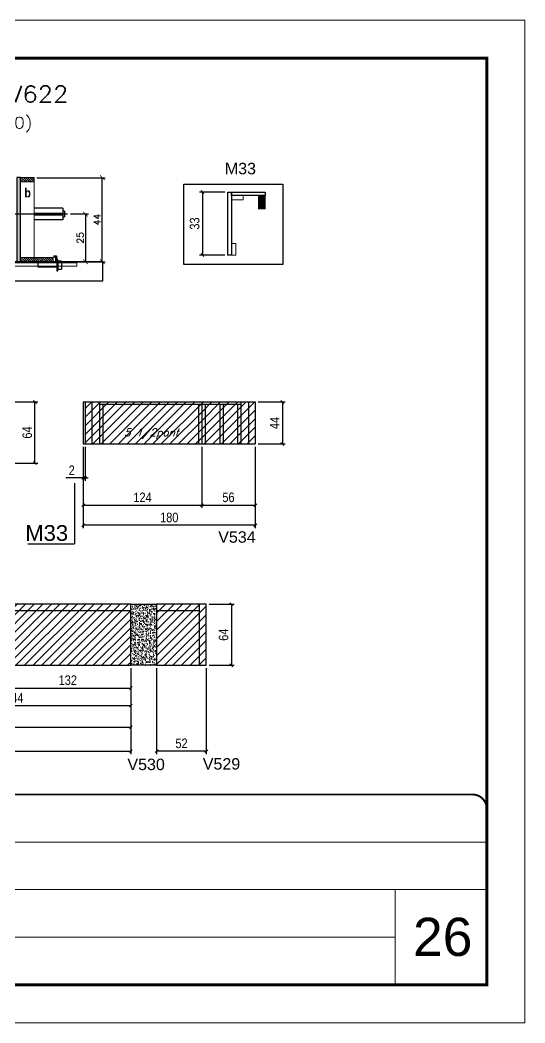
# Model space of a CAD drawing. Extents: x -20960 to -5926, y -2106 to 21915.
# Drawn here: x -9652 to -9123, y 13974 to 15024 of the extents above; entities that cross this region are included whole.
import ezdxf
from ezdxf.enums import TextEntityAlignment as Align

# ---------------------------------------------------------------- set-up
doc = ezdxf.new("R2010")
doc.units = 0
for name, pattern in [('CONTINUO', [0]), ('DASHED', [0.75, 0.5, -0.25]), ('HIDDEN', [0.375, 0.25, -0.125])]:
    doc.linetypes.add(name, pattern=pattern)
for name, color, linetype in [('5', 5, 'Continuous'), ('barrote', 251, 'Continuous'), ('COTA', 241, 'Continuous'), ('detalhes', 4, 'Continuous'), ('NOMENCLATURA', 7, 'Continuous'), ('Painéis', 200, 'Continuous'), ('presilha', 1, 'Continuous'), ('Reaproveitamento', 251, 'Continuous'), ('SARR_2.2x7', 40, 'Continuous'), ('SARR_3.5x7', 81, 'Continuous'), ('TENSOR', 3, 'Continuous'), ('texto', 7, 'Continuous'), ('Texto de Titulo', 7, 'Continuous'), ('Texto Qtd Sarr', 242, 'Continuous')]:
    doc.layers.add(name, color=color, linetype=linetype)
for name, color, linetype, lineweight in [('CARIMBO', 255, 'Continuous', 9), ('Folhas', 255, 'Continuous', 9), ('Hachura', 251, 'Continuous', 9), ('Madeira', 126, 'Continuous', 18), ('Sarr 2.2x7', 40, 'Continuous', 9), ('SARRAFO DE PRESSAO', 251, 'DASHED', 9), ('SCO-___-LAJ', 2, 'Continuous', 0), ('Texto Seção', 7, 'Continuous', 15)]:
    doc.layers.add(name, color=color, linetype=linetype, lineweight=lineweight)
doc.styles.add('ARIAL', font='arial.ttf')
doc.styles.add('COTA TECNICA', font='techl___.ttf', dxfattribs={"height": 10})
doc.styles.add('Romans', font='romans.shx')
doc.styles.get("Standard").update_dxf_attribs({"font": 'arial.ttf'})
doc.styles.add('TECNICA', font='techb___.ttf', dxfattribs={"height": 10})
doc.dimstyles.new('Cota Seção (2x)', dxfattribs={"dimtxt": 7, "dimasz": 5, "dimexe": 3, "dimexo": 3, "dimgap": 2, "dimtad": 3, "dimdec": 1, "dimlfac": 0.5, "dimzin": 12, "dimdsep": 46, "dimtxsty": 'Romans', "dimblk": 'ARCHTICK', "dimcen": 0, "dimclrd": 4, "dimclre": 4, "dimclrt": 1, "dimadec": 1, "dimazin": 3, "dimtfac": 1, "dimtdec": 1, "dimtmove": 0, "dimatfit": 3, "dimldrblk": 'OBLIQUE', "dimfxl": 1, "dimtolj": 1, "dimtzin": 12, "dimarcsym": 0})
doc.dimstyles.new('PAINEL', dxfattribs={"dimtxt": 10, "dimasz": 3, "dimexe": 3, "dimexo": 3, "dimgap": 3, "dimtad": 1, "dimdec": 1, "dimzin": 12, "dimdsep": 46, "dimtxsty": 'COTA TECNICA', "dimblk1": 'OBLIQUE', "dimblk2": 'OBLIQUE', "dimsah": 1, "dimcen": 0.9, "dimclrd": 4, "dimclre": 4, "dimclrt": 240, "dimadec": 1, "dimazin": 3, "dimtfac": 1, "dimtdec": 1, "dimtmove": 0, "dimatfit": 3, "dimfxl": 1, "dimtolj": 1, "dimtzin": 12, "dimarcsym": 0})
pattern_1 = [(45, (-152483.7337, -10273.235), (-4.49012806, 4.49012806), [])]

# ---------------------------------------------------------------- blocks, each defined once
blk = doc.blocks.new('9999999999')
at = {"color": 30, "linetype": 'CONTINUO'}
for p, q in [((98564.6, 34379.6), (99584, 34379.6)), ((98564.6, 34329.8), (99488, 34329.8)), ((99584, 34329.8), (99488, 34329.8)), ((99488, 34329.8), (99488, 34230.2)), ((98564.6, 34280), (99488, 34280))]:
    blk.add_line(p, q, dxfattribs=at)
at = {"color": 30, "linetype": 'CONTINUO', "const_width": 2}
blk.add_lwpolyline([(99584, 34230.2), (99584, 34414.4, 0.414214), (99569, 34429.4), (98229, 34429.4, 0.414214), (98214, 34414.4), (98214, 34245.2, 0.414214), (98229, 34230.2), (99584, 34230.2)], format="xyb", dxfattribs=at)
at = {"layer": 'Folhas'}
blk.add_lwpolyline([(98139, 34190.2), (99624, 34190.2), (99624, 35240.2), (98139, 35240.2)], close=True, dxfattribs=at)
at = {"layer": 'Folhas', "color": 30, "const_width": 3}
blk.add_lwpolyline([(98214, 34230.2), (99584, 34230.2), (99584, 35200.2), (98214, 35200.2)], close=True, dxfattribs=at)
blk = doc.blocks.new('_Oblique')
at = {"color": 0, "linetype": 'ByBlock', "lineweight": -2}
blk.add_line((-0.5, -0.5), (0.5, 0.5), dxfattribs=at)
blk = doc.blocks.new('*D807')
at = {"layer": 'COTA', "color": 4, "linetype": 'ByBlock', "lineweight": -2, "transparency": 16777216}
for p, q in [((-9509, 14345.4), (-9509, 14255.5)), ((-9457, 14345.4), (-9457, 14255.5)), ((-9457, 14258.5), (-9509, 14258.5))]:
    blk.add_line(p, q, dxfattribs=at)
at = {"layer": 'Defpoints', "color": 0, "linetype": 'ByBlock', "transparency": 16777216}
for p in [(-9509, 14348.4), (-9457, 14348.4), (-9509, 14258.5)]:
    blk.add_point(p, dxfattribs=at)
at = {"layer": 'COTA', "color": 4, "linetype": 'ByBlock', "lineweight": -2, "transparency": 16777216, "xscale": 3, "yscale": 3, "zscale": 3, "rotation": 180}
blk.add_blockref('_Oblique', (-9509, 14258.5), dxfattribs=at)
at = {"layer": 'COTA', "color": 4, "linetype": 'ByBlock', "lineweight": -2, "transparency": 16777216, "xscale": 3, "yscale": 3, "zscale": 3}
blk.add_blockref('_Oblique', (-9457, 14258.5), dxfattribs=at)
at = {"layer": 'COTA', "color": 240, "linetype": 'ByBlock', "transparency": 16777216, "insert": (-9483, 14266.6), "char_height": 10, "attachment_point": 5, "style": 'COTA TECNICA'}
blk.add_mtext('\\A1;52', dxfattribs=at)
blk = doc.blocks.new('*D809')
at = {"layer": 'COTA', "color": 4, "linetype": 'ByBlock', "lineweight": -2, "transparency": 16777216}
for p, q in [((-9802, 14345.4), (-9802, 14280.6)), ((-9536, 14345.4), (-9536, 14280.6)), ((-9802, 14283.6), (-9536, 14283.6))]:
    blk.add_line(p, q, dxfattribs=at)
at = {"layer": 'Defpoints', "color": 0, "linetype": 'ByBlock', "transparency": 16777216}
for p in [(-9802, 14348.4), (-9536, 14348.4), (-9536, 14283.6)]:
    blk.add_point(p, dxfattribs=at)
at = {"layer": 'COTA', "color": 4, "linetype": 'ByBlock', "lineweight": -2, "transparency": 16777216, "xscale": 3, "yscale": 3, "zscale": 3, "rotation": 180}
blk.add_blockref('_Oblique', (-9802, 14283.6), dxfattribs=at)
at = {"layer": 'COTA', "color": 4, "linetype": 'ByBlock', "lineweight": -2, "transparency": 16777216, "xscale": 3, "yscale": 3, "zscale": 3}
blk.add_blockref('_Oblique', (-9536, 14283.6), dxfattribs=at)
at = {"layer": 'COTA', "color": 240, "linetype": 'ByBlock', "transparency": 16777216, "insert": (-9669, 14291.7), "char_height": 10, "attachment_point": 5, "style": 'COTA TECNICA'}
blk.add_mtext('\\A1;266', dxfattribs=at)
blk = doc.blocks.new('*D810')
at = {"layer": 'COTA', "color": 4, "linetype": 'ByBlock', "lineweight": -2, "transparency": 16777216}
for p, q in [((-9454, 14412.4), (-9427.8, 14412.4)), ((-9430.8, 14412.4), (-9430.8, 14348.4)), ((-9454, 14348.4), (-9427.8, 14348.4))]:
    blk.add_line(p, q, dxfattribs=at)
at = {"layer": 'Defpoints', "color": 0, "linetype": 'ByBlock', "transparency": 16777216}
for p in [(-9457, 14412.4), (-9457, 14348.4), (-9430.8, 14348.4)]:
    blk.add_point(p, dxfattribs=at)
at = {"layer": 'COTA', "color": 4, "linetype": 'ByBlock', "lineweight": -2, "transparency": 16777216, "xscale": 3, "yscale": 3, "zscale": 3}
for p, rotation in [((-9430.8, 14412.4), 90), ((-9430.8, 14348.4), 270)]:
    blk.add_blockref('_Oblique', p, dxfattribs=dict(at, rotation=rotation))
at = {"layer": 'COTA', "color": 240, "linetype": 'ByBlock', "transparency": 16777216, "insert": (-9438.9, 14380.4), "char_height": 10, "attachment_point": 5, "rotation": 90, "style": 'COTA TECNICA'}
blk.add_mtext('\\A1;64', dxfattribs=at)
blk = doc.blocks.new('*D816')
at = {"layer": 'COTA', "color": 4, "linetype": 'ByBlock', "lineweight": -2, "transparency": 16777216}
for p, q in [((-9668, 14345.4), (-9668, 14321.6)), ((-9536, 14345.4), (-9536, 14321.6)), ((-9668, 14324.6), (-9536, 14324.6))]:
    blk.add_line(p, q, dxfattribs=at)
at = {"layer": 'Defpoints', "color": 0, "linetype": 'ByBlock', "transparency": 16777216}
for p in [(-9668, 14348.4), (-9536, 14348.4), (-9536, 14324.6)]:
    blk.add_point(p, dxfattribs=at)
at = {"layer": 'COTA', "color": 4, "linetype": 'ByBlock', "lineweight": -2, "transparency": 16777216, "xscale": 3, "yscale": 3, "zscale": 3, "rotation": 180}
blk.add_blockref('_Oblique', (-9668, 14324.6), dxfattribs=at)
at = {"layer": 'COTA', "color": 4, "linetype": 'ByBlock', "lineweight": -2, "transparency": 16777216, "xscale": 3, "yscale": 3, "zscale": 3}
blk.add_blockref('_Oblique', (-9536, 14324.6), dxfattribs=at)
at = {"layer": 'COTA', "color": 240, "linetype": 'ByBlock', "transparency": 16777216, "insert": (-9602, 14332.8), "char_height": 10, "attachment_point": 5, "style": 'COTA TECNICA'}
blk.add_mtext('\\A1;132', dxfattribs=at)
blk = doc.blocks.new('*D818')
at = {"layer": 'COTA', "color": 4, "linetype": 'ByBlock', "lineweight": -2, "transparency": 16777216}
for p, q in [((-9780, 14345.4), (-9780, 14303.3)), ((-9536, 14345.4), (-9536, 14303.3)), ((-9780, 14306.3), (-9536, 14306.3))]:
    blk.add_line(p, q, dxfattribs=at)
at = {"layer": 'Defpoints', "color": 0, "linetype": 'ByBlock', "transparency": 16777216}
for p in [(-9780, 14348.4), (-9536, 14348.4), (-9536, 14306.3)]:
    blk.add_point(p, dxfattribs=at)
at = {"layer": 'COTA', "color": 4, "linetype": 'ByBlock', "lineweight": -2, "transparency": 16777216, "xscale": 3, "yscale": 3, "zscale": 3, "rotation": 180}
blk.add_blockref('_Oblique', (-9780, 14306.3), dxfattribs=at)
at = {"layer": 'COTA', "color": 4, "linetype": 'ByBlock', "lineweight": -2, "transparency": 16777216, "xscale": 3, "yscale": 3, "zscale": 3}
blk.add_blockref('_Oblique', (-9536, 14306.3), dxfattribs=at)
at = {"layer": 'COTA', "color": 240, "linetype": 'ByBlock', "transparency": 16777216, "insert": (-9658, 14314.4), "char_height": 10, "attachment_point": 5, "style": 'COTA TECNICA'}
blk.add_mtext('\\A1;244', dxfattribs=at)
blk = doc.blocks.new('*D834')
at = {"layer": 'COTA', "color": 4, "lineweight": -2, "transparency": 16777216}
for p, q in [((-9659.6, 14624.1), (-9633.4, 14624.1)), ((-9636.4, 14560.1), (-9636.4, 14624.1)), ((-9659.6, 14560.1), (-9633.4, 14560.1))]:
    blk.add_line(p, q, dxfattribs=at)
at = {"layer": 'Defpoints', "color": 0, "transparency": 16777216}
for p in [(-9662.6, 14624.1), (-9636.4, 14624.1), (-9662.6, 14560.1)]:
    blk.add_point(p, dxfattribs=at)
at = {"layer": 'COTA', "color": 4, "lineweight": -2, "transparency": 16777216, "xscale": 3, "yscale": 3, "zscale": 3}
for p, rotation in [((-9636.4, 14624.1), 90), ((-9636.4, 14560.1), 270)]:
    blk.add_blockref('_Oblique', p, dxfattribs=dict(at, rotation=rotation))
at = {"layer": 'COTA', "color": 240, "transparency": 16777216, "insert": (-9644.5, 14592.1), "char_height": 10, "attachment_point": 5, "rotation": 90, "style": 'COTA TECNICA'}
blk.add_mtext('\\A1;64', dxfattribs=at)
blk = doc.blocks.new('*D836')
at = {"layer": 'COTA', "color": 4, "lineweight": -2, "ltscale": 25, "transparency": 16777216}
for p, q in [((-10215, 14365.4), (-10215, 14255.5)), ((-9536, 14345.4), (-9536, 14255.5)), ((-10215, 14258.5), (-9536, 14258.5))]:
    blk.add_line(p, q, dxfattribs=at)
at = {"layer": 'Defpoints', "color": 0, "ltscale": 25, "transparency": 16777216}
for p in [(-10215, 14368.4), (-9536, 14348.4), (-9536, 14258.5)]:
    blk.add_point(p, dxfattribs=at)
at = {"layer": 'COTA', "color": 4, "lineweight": -2, "ltscale": 25, "transparency": 16777216, "xscale": 3, "yscale": 3, "zscale": 3, "rotation": 180}
blk.add_blockref('_Oblique', (-10215, 14258.5), dxfattribs=at)
at = {"layer": 'COTA', "color": 4, "lineweight": -2, "ltscale": 25, "transparency": 16777216, "xscale": 3, "yscale": 3, "zscale": 3}
blk.add_blockref('_Oblique', (-9536, 14258.5), dxfattribs=at)
at = {"layer": 'COTA', "color": 240, "ltscale": 25, "transparency": 16777216, "insert": (-9875.5, 14266.6), "char_height": 10, "attachment_point": 5, "style": 'COTA TECNICA'}
blk.add_mtext('\\A1;679', dxfattribs=at)
blk = doc.blocks.new('*D837')
at = {"layer": 'COTA', "color": 4, "lineweight": -2, "ltscale": 25, "transparency": 16777216}
for p, q in [((-9402.8, 14624.1), (-9374.4, 14624.1)), ((-9377.4, 14624.1), (-9377.4, 14580.1)), ((-9402.8, 14580.1), (-9374.4, 14580.1))]:
    blk.add_line(p, q, dxfattribs=at)
at = {"layer": 'Defpoints', "color": 0, "ltscale": 25, "transparency": 16777216}
for p in [(-9405.8, 14624.1), (-9405.8, 14580.1), (-9377.4, 14580.1)]:
    blk.add_point(p, dxfattribs=at)
at = {"layer": 'COTA', "color": 4, "lineweight": -2, "ltscale": 25, "transparency": 16777216, "xscale": 3, "yscale": 3, "zscale": 3}
for p, rotation in [((-9377.4, 14624.1), 90), ((-9377.4, 14580.1), 270)]:
    blk.add_blockref('_Oblique', p, dxfattribs=dict(at, rotation=rotation))
at = {"layer": 'COTA', "color": 240, "ltscale": 25, "transparency": 16777216, "insert": (-9385.5, 14602.1), "char_height": 10, "attachment_point": 5, "rotation": 90, "style": 'COTA TECNICA'}
blk.add_mtext('\\A1;44', dxfattribs=at)
blk = doc.blocks.new('*D838')
at = {"layer": 'COTA', "color": 4, "lineweight": -2, "ltscale": 25, "transparency": 16777216}
for p, q in [((-9585.8, 14577.1), (-9585.8, 14492)), ((-9405.8, 14577.1), (-9405.8, 14492)), ((-9405.8, 14495), (-9585.8, 14495))]:
    blk.add_line(p, q, dxfattribs=at)
at = {"layer": 'Defpoints', "color": 0, "ltscale": 25, "transparency": 16777216}
for p in [(-9585.8, 14580.1), (-9405.8, 14580.1), (-9585.8, 14495)]:
    blk.add_point(p, dxfattribs=at)
at = {"layer": 'COTA', "color": 4, "lineweight": -2, "ltscale": 25, "transparency": 16777216, "xscale": 3, "yscale": 3, "zscale": 3, "rotation": 180}
blk.add_blockref('_Oblique', (-9585.8, 14495), dxfattribs=at)
at = {"layer": 'COTA', "color": 4, "lineweight": -2, "ltscale": 25, "transparency": 16777216, "xscale": 3, "yscale": 3, "zscale": 3}
blk.add_blockref('_Oblique', (-9405.8, 14495), dxfattribs=at)
at = {"layer": 'COTA', "color": 240, "ltscale": 25, "transparency": 16777216, "insert": (-9495.8, 14503.1), "char_height": 10, "attachment_point": 5, "style": 'COTA TECNICA'}
blk.add_mtext('\\A1;180', dxfattribs=at)
blk = doc.blocks.new('*D839')
at = {"layer": 'COTA', "color": 4, "lineweight": -2, "ltscale": 25, "transparency": 16777216}
for p, q in [((-9585.8, 14577.1), (-9585.8, 14513.1)), ((-9461.8, 14577.1), (-9461.8, 14513.1)), ((-9585.8, 14516.1), (-9461.8, 14516.1))]:
    blk.add_line(p, q, dxfattribs=at)
at = {"layer": 'Defpoints', "color": 0, "ltscale": 25, "transparency": 16777216}
for p in [(-9585.8, 14580.1), (-9461.8, 14580.1), (-9461.8, 14516.1)]:
    blk.add_point(p, dxfattribs=at)
at = {"layer": 'COTA', "color": 4, "lineweight": -2, "ltscale": 25, "transparency": 16777216, "xscale": 3, "yscale": 3, "zscale": 3, "rotation": 180}
blk.add_blockref('_Oblique', (-9585.8, 14516.1), dxfattribs=at)
at = {"layer": 'COTA', "color": 4, "lineweight": -2, "ltscale": 25, "transparency": 16777216, "xscale": 3, "yscale": 3, "zscale": 3}
blk.add_blockref('_Oblique', (-9461.8, 14516.1), dxfattribs=at)
at = {"layer": 'COTA', "color": 240, "ltscale": 25, "transparency": 16777216, "insert": (-9523.8, 14524.2), "char_height": 10, "attachment_point": 5, "style": 'COTA TECNICA'}
blk.add_mtext('\\A1;124', dxfattribs=at)
blk = doc.blocks.new('*D840')
at = {"layer": 'COTA', "color": 4, "lineweight": -2, "ltscale": 25, "transparency": 16777216}
for p, q in [((-9461.8, 14577.1), (-9461.8, 14513.1)), ((-9405.8, 14577.1), (-9405.8, 14513.1)), ((-9461.8, 14516.1), (-9405.8, 14516.1))]:
    blk.add_line(p, q, dxfattribs=at)
at = {"layer": 'Defpoints', "color": 0, "ltscale": 25, "transparency": 16777216}
for p in [(-9461.8, 14580.1), (-9405.8, 14580.1), (-9405.8, 14516.1)]:
    blk.add_point(p, dxfattribs=at)
at = {"layer": 'COTA', "color": 4, "lineweight": -2, "ltscale": 25, "transparency": 16777216, "xscale": 3, "yscale": 3, "zscale": 3, "rotation": 180}
blk.add_blockref('_Oblique', (-9461.8, 14516.1), dxfattribs=at)
at = {"layer": 'COTA', "color": 4, "lineweight": -2, "ltscale": 25, "transparency": 16777216, "xscale": 3, "yscale": 3, "zscale": 3}
blk.add_blockref('_Oblique', (-9405.8, 14516.1), dxfattribs=at)
at = {"layer": 'COTA', "color": 240, "ltscale": 25, "transparency": 16777216, "insert": (-9433.8, 14524.2), "char_height": 10, "attachment_point": 5, "style": 'COTA TECNICA'}
blk.add_mtext('\\A1;56', dxfattribs=at)
blk = doc.blocks.new('*D841')
at = {"layer": 'COTA', "color": 4, "lineweight": -2, "ltscale": 25, "transparency": 16777216}
for p, q in [((-9585.8, 14577.1), (-9585.8, 14541.6)), ((-9583.8, 14577.1), (-9583.8, 14541.6)), ((-9585.8, 14544.6), (-9603.9, 14544.6)), ((-9583.8, 14544.6), (-9585.8, 14544.6)), ((-9583.8, 14544.6), (-9580.8, 14544.6))]:
    blk.add_line(p, q, dxfattribs=at)
at = {"layer": 'Defpoints', "color": 0, "ltscale": 25, "transparency": 16777216}
for p in [(-9585.8, 14580.1), (-9583.8, 14580.1), (-9585.8, 14544.6)]:
    blk.add_point(p, dxfattribs=at)
at = {"layer": 'COTA', "color": 4, "lineweight": -2, "ltscale": 25, "transparency": 16777216, "xscale": 3, "yscale": 3, "zscale": 3}
blk.add_blockref('_Oblique', (-9585.8, 14544.6), dxfattribs=at)
at = {"layer": 'COTA', "color": 4, "lineweight": -2, "ltscale": 25, "transparency": 16777216, "xscale": 3, "yscale": 3, "zscale": 3, "rotation": 180}
blk.add_blockref('_Oblique', (-9583.8, 14544.6), dxfattribs=at)
at = {"layer": 'COTA', "color": 240, "ltscale": 25, "transparency": 16777216, "insert": (-9597.9, 14552.6), "char_height": 10, "attachment_point": 5, "style": 'COTA TECNICA'}
blk.add_mtext('\\A1;2', dxfattribs=at)
blk = doc.blocks.new('*D842')
at = {"layer": 'Defpoints', "color": 0, "linetype": 'ByBlock', "transparency": 16777216}
for p in [(-9434.5, 14843.9), (-9461, 14777.9), (-9434.5, 14777.9)]:
    blk.add_point(p, dxfattribs=at)
at = {"layer": 'Sarr 2.2x7', "color": 4, "linetype": 'ByBlock', "lineweight": -2, "transparency": 16777216}
for p, q in [((-9437.5, 14843.9), (-9464, 14843.9)), ((-9461, 14843.9), (-9461, 14777.9)), ((-9437.5, 14777.9), (-9464, 14777.9))]:
    blk.add_line(p, q, dxfattribs=at)
at = {"layer": 'Sarr 2.2x7', "color": 4, "linetype": 'ByBlock', "lineweight": -2, "transparency": 16777216, "xscale": 3, "yscale": 3, "zscale": 3}
for p, rotation in [((-9461, 14843.9), 90), ((-9461, 14777.9), 270)]:
    blk.add_blockref('_Oblique', p, dxfattribs=dict(at, rotation=rotation))
at = {"layer": 'Sarr 2.2x7', "color": 240, "linetype": 'ByBlock', "transparency": 16777216, "insert": (-9469.2, 14810.9), "char_height": 10, "attachment_point": 5, "rotation": 90, "style": 'COTA TECNICA'}
blk.add_mtext('\\A1;33', dxfattribs=at)
blk = doc.blocks.new('_ArchTick')
at = {"color": 0, "linetype": 'ByBlock', "const_width": 0.15}
blk.add_lwpolyline([(-0.5, -0.5), (0.5, 0.5)], dxfattribs=at)
blk = doc.blocks.new('*D822')
at = {"layer": 'COTA', "color": 4, "lineweight": -2, "transparency": 16777216}
for p, q in [((-9634.4, 14858.9), (-9562.9, 14858.9)), ((-9565.9, 14770.9), (-9565.9, 14858.9)), ((-9614.3, 14770.9), (-9562.9, 14770.9))]:
    blk.add_line(p, q, dxfattribs=at)
at = {"layer": 'Defpoints', "color": 0, "transparency": 16777216}
for p in [(-9637.4, 14858.9), (-9565.9, 14858.9), (-9617.3, 14770.9)]:
    blk.add_point(p, dxfattribs=at)
at = {"layer": 'COTA', "color": 4, "lineweight": -2, "transparency": 16777216, "xscale": 5, "yscale": 5, "zscale": 5}
for p, rotation in [((-9565.9, 14858.9), 90), ((-9565.9, 14770.9), 270)]:
    blk.add_blockref('_ArchTick', p, dxfattribs=dict(at, rotation=rotation))
at = {"layer": 'COTA', "color": 1, "transparency": 16777216, "insert": (-9571.4, 14814.9), "char_height": 7, "attachment_point": 5, "rotation": 90, "style": 'Romans'}
blk.add_mtext('\\A1;44', dxfattribs=at)
blk = doc.blocks.new('titulo1')
at = {"layer": 'Defpoints', "color": 252, "linetype": 'HIDDEN', "ltscale": 2}
blk.add_line((0, 0), (0, 125), dxfattribs=at)
at = {"layer": 'Defpoints', "style": 'Romans', "oblique": 15}
blk.add_attdef('FOLHA', text='', height=10, dxfattribs=at).set_placement((0, 15.6), align=Align.MIDDLE_CENTER)
at = {"layer": 'Texto Qtd Sarr', "color": 3, "style": 'Romans', "oblique": 15}
for tag, height, p in [('TITULO', 17, (0, 71.4)), ('SEÇÃO', 12, (0, 41.5))]:
    blk.add_attdef(tag, text='', height=height, dxfattribs=at).set_placement(p, align=Align.MIDDLE_CENTER)
blk = doc.blocks.new('PRESILHA METÁLICA 1')
at = {"layer": 'presilha'}
for p, q in [((7.5, 10.6), (7.5, 19.9)), ((12, 21), (8.6, 21)), ((9, 11.6), (9, 18.9)), ((12, 19.5), (9.6, 19.5)), ((12, 21), (12, 19.5)), ((0, 13), (6, 13)), ((0, 13), (0, 0)), ((6, 0), (0, 0)), ((6, 15.5), (7.5, 15.5)), ((6, -2.5), (6, 15.5)), ((6, 13), (6, 0)), ((7.5, 15.5), (7.5, -2.5)), ((37.5, 4.1), (7.5, 4.1)), ((37.5, 11), (9.6, 11)), ((37.5, 11), (37.5, 4.1)), ((7.5, -2.5), (6, -2.5))]:
    blk.add_line(p, q, dxfattribs=at)
for centre, radius, start, end in [((8.6, 19.9), 1.14, 90, 180), ((9.6, 18.9), 0.57, 90, 180), ((9.6, 11.6), 0.57, 180, 270)]:
    blk.add_arc(centre, radius, start, end, dxfattribs=at)
blk = doc.blocks.new('*D825')
at = {"layer": 'COTA', "color": 4, "lineweight": -2, "transparency": 16777216}
for p, q in [((-9599, 14820.9), (-9580.5, 14820.9)), ((-9583.5, 14820.9), (-9583.5, 14770.9)), ((-9599, 14770.9), (-9580.5, 14770.9))]:
    blk.add_line(p, q, dxfattribs=at)
at = {"layer": 'Defpoints', "color": 0, "transparency": 16777216}
for p in [(-9602, 14820.9), (-9602, 14770.9), (-9583.5, 14770.9)]:
    blk.add_point(p, dxfattribs=at)
at = {"layer": 'COTA', "color": 4, "lineweight": -2, "transparency": 16777216, "xscale": 5, "yscale": 5, "zscale": 5}
for p, rotation in [((-9583.5, 14820.9), 90), ((-9583.5, 14770.9), 270)]:
    blk.add_blockref('_ArchTick', p, dxfattribs=dict(at, rotation=rotation))
at = {"layer": 'COTA', "color": 1, "transparency": 16777216, "insert": (-9589, 14795.9), "char_height": 7, "attachment_point": 5, "rotation": 90, "style": 'Romans'}
blk.add_mtext('\\A1;25', dxfattribs=at)

msp = doc.modelspace()

# ---------------------------------------------------------------- hatches: boundary and pattern name
at = {"layer": 'COTA', "linetype": 'ByBlock'}
h = msp.add_hatch(dxfattribs=at)
h.set_pattern_fill('AR-CONC', color=256, scale=0.03)
h.set_pattern_definition([(50, (-143687.194, -16350.577), (5.46554007, -0.47817257), [0.5715, -6.2865]), (355, (-143687.194, -16350.577), (-1.05730264, 5.73170536), [0.4572, -5.02921753]), (100.4514447, (-143686.7386, -16350.617), (4.40823741, 5.25353256), [0.48570026, -5.34270734]), (46.1842, (-143687.194, -16349.053), (8.13237123, -1.26126984), [0.85725, -9.42975]), (96.6355576, (-143686.516, -16349.158), (7.122124, 7.42278374), [0.7285507, -8.01406824]), (351.184151, (-143687.194, -16349.053), (7.122124, 7.42278374), [0.685799, -7.54379196]), (21, (-143686.432, -16349.434), (4.54843174, -3.06795595), [0.5715, -6.2865]), (326, (-143686.432, -16349.434), (1.85406085, 5.52563898), [0.4572, -5.0292]), (71.451445, (-143686.053, -16349.6897), (6.40249258, 2.45768307), [0.48570026, -5.34269813]), (37.5, (-143687.194, -16350.577), (0.092658098, 2.536651166), [0, -4.96824, 0, -5.1054, 0, -5.04825]), (7.5, (-143687.194, -16350.577), (2.004589875, 3.005417245), [0, -2.91084, 0, -4.85394, 0, -1.92405]), (327.5, (-143688.8933, -16350.577), (4.067717855, -0.17186232), [0, -1.905, 0, -5.9436, 0, -7.8867]), (317.5, (-143689.6553, -16350.577), (4.44387544, 0.76279473), [0, -2.4765, 0, -3.94716, 0, -5.6007])])
h.paths.add_polyline_path([(-9536.05, 14348.39), (-9509.05, 14348.38), (-9509.05, 14412.39), (-9536.05, 14412.39)])
at = {"layer": 'Hachura'}
h = msp.add_hatch(color=256, dxfattribs=at)
h.dxf.hatch_style = 1
h.paths.add_polyline_path([(-9651.35, 14858.94), (-9655.35, 14858.94), (-9655.34, 14770.94), (-9651.34, 14770.94)])
h = msp.add_hatch(dxfattribs=at)
h.set_pattern_fill('ANSI31', color=256, scale=0.5, angle=270, style=0)
h.set_pattern_definition([(315, (13263.2868, 6551.2966), (1.12253202, 1.12253202), [])])
h.paths.add_polyline_path([(-9651.35, 14854.54), (-9651.35, 14858.94), (-9637.35, 14858.94), (-9637.35, 14854.54)])
h = msp.add_hatch(dxfattribs=at)
h.set_pattern_fill('ANSI31', color=256, scale=0.5, angle=270, style=0)
h.set_pattern_definition([(315, (13263.2772, 6467.6966), (1.12253202, 1.12253202), [])])
h.paths.add_polyline_path([(-9651.34, 14770.94), (-9651.34, 14775.34), (-9637.34, 14775.34), (-9637.34, 14770.94)])
h = msp.add_hatch(dxfattribs=at)
h.set_pattern_fill('ANSI31', color=256, scale=0.5, angle=270, style=0)
h.set_pattern_definition([(315, (13263.2772, 6541.2966), (1.12253202, 1.12253202), [])])
h.paths.add_polyline_path([(-9617.34, 14770.94), (-9617.34, 14775.34), (-9637.34, 14775.34), (-9637.34, 14770.94)])
at = {"layer": 'Madeira'}
h = msp.add_hatch(dxfattribs=at)
h.set_pattern_fill('ANSI31', color=256, scale=0.2, angle=270, style=0)
h.set_pattern_definition([(315, (7170.4668, 1492.1302), (0.449012806, 0.449012806), [])])
h.paths.add_polyline_path([(-9395.55, 14840.26), (-9402.55, 14840.26), (-9402.55, 14826.26), (-9395.55, 14826.26)])
at = {"layer": 'Reaproveitamento', "linetype": 'ByBlock'}
h = msp.add_hatch(dxfattribs=at)
h.set_pattern_fill('ANSI31', color=256, scale=2)
h.set_pattern_definition(pattern_1)
h.paths.add_polyline_path([(-9461.82, 14580.1), (-9461.82, 14624.1), (-9583.82, 14624.1), (-9583.82, 14580.1)])
h.paths.add_polyline_path([(-9550.92, 14582.88), (-9483.3, 14582.88), (-9477.8, 14598.85), (-9545.42, 14598.85)], flags=24)
h = msp.add_hatch(dxfattribs=at)
h.set_pattern_fill('ANSI31', color=256, scale=2)
h.set_pattern_definition(pattern_1)
h.paths.add_polyline_path([(-9461.82, 14624.1), (-9461.82, 14580.1), (-9405.82, 14580.1), (-9405.82, 14624.1)])
h = msp.add_hatch(dxfattribs=at)
h.set_pattern_fill('ANSI31', color=256, scale=2)
h.set_pattern_definition([(45, (-149145.2174, -9124.66), (-4.49012806, 4.49012806), [])])
h.paths.add_polyline_path([(-9536.05, 14412.39), (-9780.05, 14412.39), (-9780.05, 14348.38), (-9536.05, 14348.38), (-9536.05, 14348.38)])
h.paths.add_polyline_path([(-9773.81, 14353.57), (-9706.19, 14353.57), (-9700.69, 14369.54), (-9768.31, 14369.54)], flags=24)
h = msp.add_hatch(dxfattribs=at)
h.set_pattern_fill('ANSI31', color=256, scale=2)
h.set_pattern_definition([(45, (-150743.7174, -17164.6856), (-4.49012806, 4.49012806), [])])
h.paths.add_polyline_path([(-9509.05, 14412.39), (-9509.05, 14348.38), (-9457.05, 14348.38), (-9457.05, 14412.39)])

# ---------------------------------------------------------------- linework, layer by layer
at = {"ltscale": 3}
for p, q in [((-9607.34, 14826.91), (-9637.34, 14826.91)), ((-9607.34, 14826.91), (-9607.34, 14814.91)), ((-9637.34, 14821.91), (-9607.34, 14821.91)), ((-9637.34, 14819.91), (-9607.34, 14819.91)), ((-9605.34, 14823.91), (-9607.34, 14823.91)), ((-9607.34, 14817.91), (-9605.34, 14817.91)), ((-9605.34, 14823.91), (-9605.34, 14817.91)), ((-9607.34, 14814.91), (-9637.34, 14814.91))]:
    msp.add_line(p, q, dxfattribs=at)
at = {"linetype": 'ByBlock'}
msp.add_lwpolyline([(-9480.46, 14852.02), (-9377.03, 14852.02), (-9377.03, 14767.94), (-9480.46, 14767.94)], close=True, dxfattribs=at)
at = {"layer": 'barrote'}
msp.add_lwpolyline([(-9764.8, 14750.94), (-9565.22, 14750.94), (-9565.22, 14770.94), (-9764.8, 14770.94)], close=True, dxfattribs=at)
at = {"layer": 'COTA', "linetype": 'ByBlock'}
for p, q in [((-9536.05, 14412.39), (-9509.05, 14412.39)), ((-9509.05, 14348.38), (-9536.05, 14348.39))]:
    msp.add_line(p, q, dxfattribs=at)
at = {"layer": 'Madeira'}
for points in [[(-9651.35, 14854.54), (-9651.35, 14858.94), (-9637.35, 14858.94), (-9637.35, 14854.54)], [(-9651.35, 14858.94), (-9637.35, 14858.94), (-9637.34, 14770.94), (-9651.34, 14770.94)], [(-9395.55, 14840.26), (-9402.55, 14840.26), (-9402.55, 14826.26), (-9395.55, 14826.26)], [(-9651.34, 14770.94), (-9651.34, 14775.34), (-9637.34, 14775.34), (-9637.34, 14770.94)], [(-9617.34, 14770.94), (-9617.34, 14775.34), (-9637.34, 14775.34), (-9637.34, 14770.94)]]:
    msp.add_lwpolyline(points, close=True, dxfattribs=at)
at = {"layer": 'NOMENCLATURA', "linetype": 'Continuous'}
for p in [(-9594.95, 14539.23), (-9643.94, 14475.68)]:
    msp.add_line(p, (-9594.95, 14475.68), dxfattribs=at)
at = {"layer": 'Painéis', "ltscale": 25}
for p, q in [((-9585.82, 14624.1), (-9405.82, 14624.1)), ((-9585.82, 14624.1), (-9585.82, 14580.1)), ((-9583.82, 14624.1), (-9583.82, 14580.1)), ((-9461.82, 14624.1), (-9461.82, 14580.1)), ((-9405.82, 14624.1), (-9405.82, 14580.1)), ((-9585.82, 14580.1), (-9405.82, 14580.1))]:
    msp.add_line(p, q, dxfattribs=at)
at = {"layer": 'Painéis', "linetype": 'ByBlock'}
for p, q in [((-9536.05, 14412.39), (-10035.05, 14412.38)), ((-9536.05, 14348.39), (-9536.05, 14412.39)), ((-9457.05, 14412.39), (-9509.05, 14412.39)), ((-9509.05, 14412.39), (-9509.05, 14348.38)), ((-9457.05, 14348.38), (-9457.05, 14412.39)), ((-10046.05, 14348.38), (-9536.05, 14348.38)), ((-9509.05, 14348.38), (-9457.05, 14348.38))]:
    msp.add_line(p, q, dxfattribs=at)
at = {"layer": 'Painéis'}
for points in [[(-9651.35, 14858.94), (-9655.35, 14858.94), (-9655.34, 14770.94), (-9651.34, 14770.94)], [(-9430.51, 14777.86), (-9434.51, 14777.86), (-9434.51, 14843.86), (-9430.51, 14843.86)]]:
    msp.add_lwpolyline(points, close=True, dxfattribs=at)
at = {"layer": 'Painéis', "linetype": 'ByBlock'}
msp.add_lwpolyline([(-9430.51, 14843.86), (-9395.57, 14843.86), (-9395.57, 14840.26), (-9430.51, 14840.26), (-9430.51, 14843.86)], dxfattribs=at)
at = {"layer": 'Sarr 2.2x7', "linetype": 'ByBlock'}
for points in [[(-9430.51, 14840.26), (-9418.51, 14840.26), (-9418.51, 14835.86), (-9430.51, 14835.86), (-9430.51, 14840.26)], [(-9430.51, 14777.86), (-9430.51, 14789.86), (-9426.11, 14789.86), (-9426.11, 14777.86), (-9430.51, 14777.86)]]:
    msp.add_lwpolyline(points, dxfattribs=at)
at = {"layer": 'SARR_2.2x7', "linetype": 'Continuous'}
for p, q in [((-9576.82, 14624.1), (-9576.82, 14580.1)), ((-9568.82, 14621.9), (-9420.82, 14621.9)), ((-9412.82, 14624.1), (-9412.82, 14580.1)), ((-9464.05, 14348.38), (-9464.05, 14412.39)), ((-9536.12, 14405.39), (-9668.05, 14405.39)), ((-9464.05, 14405.39), (-9509.05, 14405.39))]:
    msp.add_line(p, q, dxfattribs=at)
at = {"layer": 'SARR_3.5x7'}
for p, q in [((-9568.82, 14624.1), (-9568.82, 14580.1)), ((-9565.32, 14621.9), (-9565.32, 14580.1)), ((-9465.32, 14621.9), (-9465.32, 14580.1)), ((-9458.32, 14621.9), (-9458.32, 14580.1)), ((-9442.88, 14621.9), (-9442.88, 14580.1)), ((-9439.38, 14621.9), (-9439.38, 14580.1)), ((-9424.32, 14621.9), (-9424.32, 14580.1)), ((-9420.82, 14624.1), (-9420.82, 14580.1))]:
    msp.add_line(p, q, dxfattribs=at)
at = {"layer": 'SCO-___-LAJ', "color": 1}
msp.add_lwpolyline([(-9755.8, 14769.61), (-9592.53, 14769.61), (-9592.53, 14766.41), (-9755.8, 14766.41)], close=True, dxfattribs=at)
at = {"layer": 'TENSOR', "linetype": 'HIDDEN', "ltscale": 0.5}
msp.add_line((-9746.34, 14820.91), (-9602.04, 14820.91), dxfattribs=at)

# ---------------------------------------------------------------- block references
at = {"layer": 'presilha', "xscale": -0.6666666666666666, "yscale": 0.6666666666666666, "zscale": 0.6666666666666666}
msp.add_blockref('PRESILHA METÁLICA 1', (-9608.48, 14762.97), dxfattribs=at)
at = {"layer": 'SARRAFO DE PRESSAO', "color": 6, "linetype": 'ByBlock'}
msp.add_blockref('9999999999', (-108747.48, -20216.26), dxfattribs=at)
at = {"layer": 'Texto Seção'}
ref = msp.add_blockref('titulo1', (-9674.34, 14858.94), dxfattribs=at)
ref.add_attrib('TITULO', 'V621+V622', dxfattribs={"layer": 'Texto de Titulo', "color": 7, "height": 17, "style": 'Romans', "width": 1.1}).set_placement((-9674.34, 14946.44), align=Align.MIDDLE_CENTER)
ref.add_attrib('SEÇÃO', '(19x40)', dxfattribs={"layer": 'Texto de Titulo', "color": 7, "height": 12, "style": 'Romans', "width": 1.1}).set_placement((-9674.34, 14916.44), align=Align.MIDDLE_CENTER)

# ---------------------------------------------------------------- texts
at = {"layer": '5', "color": 7, "linetype": 'Continuous'}
msp.add_text('M33', height=12, rotation=359.99996, dxfattribs=at).set_placement((-9437.62, 14862.46))
at = {"layer": '5', "linetype": 'Continuous'}
for s, p in [('V534', (-9444.53, 14476.7)), ('V530', (-9539.59, 14238.64)), ('V529', (-9460.68, 14239.18))]:
    msp.add_text(s, height=12, rotation=359.99996, dxfattribs=at).set_placement(p)
at = {"layer": 'CARIMBO', "style": 'ARIAL'}
msp.add_text('26', height=40, dxfattribs=at).set_placement((-9240.64, 14044.08))
at = {"layer": 'detalhes', "style": 'TECNICA'}
msp.add_text('b', height=9.6, dxfattribs=at).set_placement((-9647.41, 14838.27))
at = {"layer": 'NOMENCLATURA', "linetype": 'Continuous'}
msp.add_text('M33', height=16.5, dxfattribs=at).set_placement((-9646.48, 14478.65))
at = {"layer": 'texto', "color": 2, "insert": (-9514.55, 14590.87), "char_height": 8, "attachment_point": 5, "style": 'Romans'}
msp.add_mtext('{\\Q19;\\C256;5 1/2pont}', dxfattribs=at)

# ---------------------------------------------------------------- dimensions: what is measured, and where the dimension line sits
at = {"layer": 'COTA'}
for base, p1, p2, dimstyle, picture, middle in [((-9565.87, 14858.94), (-9617.34, 14770.94), (-9637.35, 14858.94), 'Cota Seção (2x)', '*D822', (-9571.37, 14814.94)), ((-9583.49, 14770.94), (-9602.04, 14820.91), (-9602.04, 14770.94), 'Cota Seção (2x)', '*D825', (-9588.99, 14795.93)), ((-9636.44, 14624.1), (-9662.56, 14560.1), (-9662.56, 14624.1), 'PAINEL', '*D834', (-9644.54, 14592.1))]:
    dim = msp.add_linear_dim(base=base, p1=p1, p2=p2, angle=90, dimstyle=dimstyle, dxfattribs=at)
    dim.commit()
    dim.dimension.update_dxf_attribs({"geometry": picture, "text_midpoint": middle})
at = {"layer": 'COTA', "ltscale": 25}
dim = msp.add_linear_dim(base=(-9377.39, 14580.1), p1=(-9405.82, 14624.1), p2=(-9405.82, 14580.1), angle=90, dimstyle='PAINEL', dxfattribs=at)
dim.commit()
dim.dimension.update_dxf_attribs({"geometry": '*D837', "text_midpoint": (-9385.46, 14602.1)})
for base, p1, p2, picture, middle in [((-9585.82, 14544.55), (-9583.82, 14580.1), (-9585.82, 14580.1), '*D841', (-9597.88, 14552.55)), ((-9585.82, 14494.99), (-9405.82, 14580.1), (-9585.82, 14580.1), '*D838', (-9495.82, 14503.11)), ((-9461.82, 14516.1), (-9585.82, 14580.1), (-9461.82, 14580.1), '*D839', (-9523.82, 14524.17)), ((-9536.05, 14258.46), (-10215.05, 14368.38), (-9536.05, 14348.38), '*D836', (-9875.55, 14266.59))]:
    dim = msp.add_linear_dim(base=base, p1=p1, p2=p2, dimstyle='PAINEL', dxfattribs=at)
    dim.commit()
    dim.dimension.update_dxf_attribs({"geometry": picture, "text_midpoint": middle})
dim = msp.add_linear_dim(base=(-9405.82, 14516.1), p1=(-9461.82, 14580.1), p2=(-9405.82, 14580.1), dimstyle='PAINEL', override={"dimtmove": 1}, dxfattribs=at)
dim.commit()
dim.dimension.update_dxf_attribs({"geometry": '*D840', "text_midpoint": (-9433.82, 14524.21)})
at = {"layer": 'COTA', "linetype": 'ByBlock'}
for base, p1, p2, angle, picture, middle in [((-9430.84, 14348.38), (-9457.05, 14412.39), (-9457.05, 14348.38), 90, '*D810', (-9438.95, 14380.39)), ((-9536.05, 14283.63), (-9802.05, 14348.38), (-9536.05, 14348.38), 180, '*D809', (-9669.05, 14291.74)), ((-9509.05, 14258.46), (-9457.05, 14348.38), (-9509.05, 14348.38), 180, '*D807', (-9483.05, 14266.57))]:
    dim = msp.add_linear_dim(base=base, p1=p1, p2=p2, angle=angle, dimstyle='PAINEL', dxfattribs=at)
    dim.commit()
    dim.dimension.update_dxf_attribs({"geometry": picture, "text_midpoint": middle})
dim = msp.add_linear_dim(base=(-9536.05, 14306.29), p1=(-9780.05, 14348.39), p2=(-9536.05, 14348.39), dimstyle='PAINEL', dxfattribs=at)
dim.commit()
dim.dimension.update_dxf_attribs({"geometry": '*D818', "text_midpoint": (-9658.05, 14314.37)})
dim = msp.add_linear_dim(base=(-9536.05, 14324.6), p1=(-9668.05, 14348.39), p2=(-9536.05, 14348.38), dimstyle='PAINEL', override={"dimtmove": 1}, dxfattribs=at)
dim.commit()
dim.dimension.update_dxf_attribs({"geometry": '*D816', "text_midpoint": (-9602.05, 14332.82)})
at = {"layer": 'Sarr 2.2x7', "linetype": 'ByBlock'}
dim = msp.add_linear_dim(base=(-9460.95, 14777.86), p1=(-9434.51, 14843.86), p2=(-9434.51, 14777.86), angle=90, dimstyle='PAINEL', override={"dimlfac": 0.5}, dxfattribs=at)
dim.commit()
dim.dimension.update_dxf_attribs({"geometry": '*D842', "text_midpoint": (-9469.17, 14810.86)})

doc.saveas('drawing.dxf')
